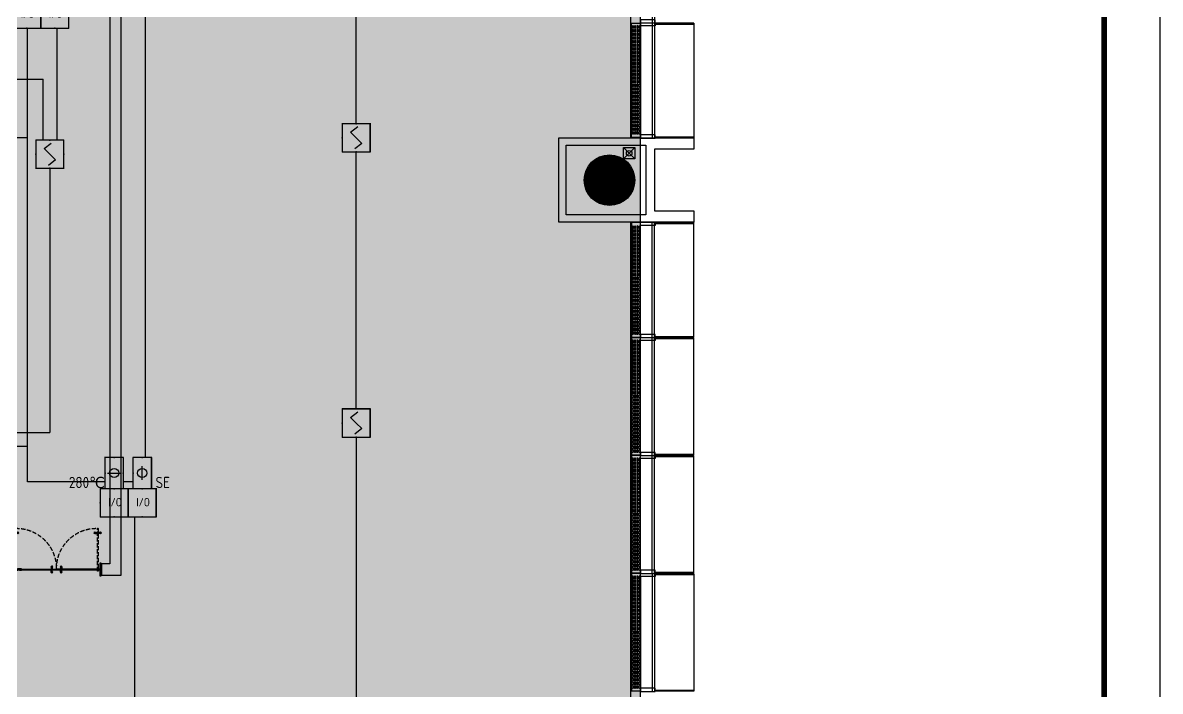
# Model space of a CAD drawing. Extents: x -284868 to 304789, y -137694 to 137894.
# Drawn here: x 217338 to 237597, y -108435 to -96536 of the extents above; entities that cross this region are included whole.
import ezdxf
from ezdxf.enums import TextEntityAlignment as Align

# ---------------------------------------------------------------- set-up
doc = ezdxf.new("R2010")
doc.units = 0
doc.linetypes.add('DASH', pattern=[0.35, 0.25, -0.1])
doc.layers.get('0').update_dxf_attribs({"linetype": 'CONTINUOUS'})
for name, color, linetype in [('0-墙', 4, 'CONTINUOUS'), ('0-建筑外轮廓', 8, 'CONTINUOUS'), ('0-建筑柱体', 251, 'CONTINUOUS'), ('0-消防栓(给排水)', 9, 'CONTINUOUS'), ('0-窗', 11, 'CONTINUOUS'), ('0-非设计区域', 251, 'CONTINUOUS'), ('E-FIRE-CIRC', 120, 'CONTINUOUS'), ('E-FIRE-EQPM', 3, 'CONTINUOUS'), ('F-地漏', 8, 'CONTINUOUS'), ('P-完成面', 42, 'CONTINUOUS'), ('P-门扇', 6, 'CONTINUOUS'), ('TEL_TITLE', 7, 'CONTINUOUS'), ('WIRE-消防电源', 2, 'TG_D'), ('WIRE-照明', 130, 'CONTINUOUS')]:
    doc.layers.add(name, color=color, linetype=linetype)
doc.styles.add('_TEL_ATTDEF', font='GBENOR', dxfattribs={"width": 0.8, "height": 3, "bigfont": 'GBCBIG'})
doc.styles.add('_TEL_DIM', font='SIMPLEX', dxfattribs={"width": 0.8, "height": 3.5, "bigfont": 'HZTXT'})
doc.styles.get("Standard").update_dxf_attribs({"font": 'GBENOR', "bigfont": 'GBCBIG'})
doc.styles.add('TG_LINETYPE', font='SIMPLEX', dxfattribs={"width": 0.8, "height": 3, "bigfont": 'HZTXT'})
doc.linetypes.add('TG_D', pattern='A,2,-0.3,["D",TG_LINETYPE,S=0.1,R=0,X=-0.23,Y=-0.15],0', length=2.3)

# ---------------------------------------------------------------- blocks, each defined once
blk = doc.blocks.new('_YZH')
at = {"const_width": 0.5}
blk.add_lwpolyline([(-0.25, 0, 1), (0.25, 0, 1)], format="xyb", close=True, dxfattribs=at)
at = {"color": 4}
blk.add_circle((0, 0), 0.5, dxfattribs=at)
blk = doc.blocks.new('sgASGHHHH')
at = {"xscale": 900, "yscale": 900, "zscale": 900}
blk.add_blockref('_YZH', (-83446, -917674), dxfattribs=at)
blk = doc.blocks.new('A$C3B8026B3')
for p, q in [((38450, 22945), (38450, 21005)), ((38450, 17455), (38450, 19395)), ((38450, 15355), (38450, 17345)), ((38450, 13255), (38450, 15245)), ((38450, 13145), (38450, 11155))]:
    blk.add_line(p, q)
for points in [[(38662, 25100), (38662, 23000)], [(38700, 25100), (38700, 23000)], [(38662, 23000), (38662, 20950)], [(38700, 23000), (38700, 20950)], [(39400, 22994), (39400, 20956)], [(38662, 17400), (38662, 19450)], [(38700, 17400), (38700, 19450)], [(39400, 17406), (39400, 19444)], [(38662, 15300), (38662, 17400)], [(38700, 15300), (38700, 17400)], [(39400, 15306), (39400, 17394)], [(38662, 13200), (38662, 15300)], [(38700, 13200), (38700, 15300)], [(39400, 13206), (39400, 15294)], [(38662, 13200), (38662, 11100)], [(38700, 13200), (38700, 11100)], [(39400, 13194), (39400, 11106)]]:
    blk.add_lwpolyline(points)
for points in [[(38712, 23000), (38712, 23055), (38450, 23055), (38450, 23000)], [(38712, 23000), (38712, 22945), (38450, 22945), (38450, 23000)], [(38712, 20950), (38712, 21005), (38450, 21005), (38450, 20950)], [(38712, 19450), (38712, 19395), (38450, 19395), (38450, 19450)], [(38712, 17400), (38712, 17455), (38450, 17455), (38450, 17400)], [(38712, 17400), (38712, 17345), (38450, 17345), (38450, 17400)], [(38712, 15300), (38712, 15355), (38450, 15355), (38450, 15300)], [(38712, 15300), (38712, 15245), (38450, 15245), (38450, 15300)], [(38712, 13200), (38712, 13255), (38450, 13255), (38450, 13200)], [(38712, 13200), (38712, 13145), (38450, 13145), (38450, 13200)], [(38712, 11100), (38712, 11155), (38450, 11155), (38450, 11100)]]:
    blk.add_lwpolyline(points, close=True)
at = {"elevation": 0}
for points in [[(39400, 22994), (38712, 22994), (38712, 22979), (39400, 22979)], [(39400, 20956), (38712, 20956), (38712, 20970), (39400, 20970)], [(39400, 19444), (38712, 19444), (38712, 19429), (39400, 19429)], [(39400, 17406), (38712, 17406), (38712, 17420), (39400, 17420)], [(39400, 17394), (38712, 17394), (38712, 17379), (39400, 17379)], [(39400, 15306), (38712, 15306), (38712, 15320), (39400, 15320)], [(39400, 15294), (38712, 15294), (38712, 15279), (39400, 15279)], [(39400, 13206), (38712, 13206), (38712, 13220), (39400, 13220)], [(39400, 13194), (38712, 13194), (38712, 13179), (39400, 13179)], [(39400, 11106), (38712, 11106), (38712, 11120), (39400, 11120)]]:
    blk.add_lwpolyline(points, dxfattribs=at)
blk = doc.blocks.new('LT-BLK-20221201170113', base_point=(81437, -6379))
for p, q in [((79349, -6219, 0), (81437, -6219)), ((79349, -6221, 0), (81437, -6221))]:
    blk.add_line(p, q)
blk.add_lwpolyline([(79349, -6208), (81437, -6208), (81437, -6379), (79349, -6379)], close=True)
for points in [[(79403, -6235), (79433, -6235, -1), (79433, -6255), (79403, -6255, -0.999999)], [(79403, -6274), (79433, -6274, -1), (79433, -6294), (79403, -6294, -0.999999)], [(79468, -6235), (79498, -6235, -1), (79498, -6255), (79468, -6255, -0.999999)], [(79468, -6274), (79498, -6274, -1), (79498, -6294), (79468, -6294, -0.999999)], [(79533, -6235), (79563, -6235, -1), (79563, -6255), (79533, -6255, -0.999999)], [(79533, -6274), (79563, -6274, -1), (79563, -6294), (79533, -6294, -0.999999)], [(79598, -6235), (79628, -6235, -1), (79628, -6255), (79598, -6255, -0.999999)], [(79598, -6274), (79628, -6274, -1), (79628, -6294), (79598, -6294, -0.999999)], [(79663, -6235), (79693, -6235, -1), (79693, -6255), (79663, -6255, -0.999999)], [(79663, -6274), (79693, -6274, -1), (79693, -6294), (79663, -6294, -0.999999)], [(79728, -6235), (79758, -6235, -1), (79758, -6255), (79728, -6255, -0.999999)], [(79728, -6274), (79758, -6274, -1), (79758, -6294), (79728, -6294, -0.999999)], [(79793, -6235), (79823, -6235, -1), (79823, -6255), (79793, -6255, -0.999999)], [(79793, -6274), (79823, -6274, -1), (79823, -6294), (79793, -6294, -0.999999)], [(79858, -6235), (79888, -6235, -1), (79888, -6255), (79858, -6255, -0.999999)], [(79858, -6274), (79888, -6274, -1), (79888, -6294), (79858, -6294, -0.999999)], [(79923, -6235), (79953, -6235, -1), (79953, -6255), (79923, -6255, -0.999999)], [(79923, -6274), (79953, -6274, -1), (79953, -6294), (79923, -6294, -0.999999)], [(79988, -6235), (80018, -6235, -1), (80018, -6255), (79988, -6255, -0.999999)], [(79988, -6274), (80018, -6274, -1), (80018, -6294), (79988, -6294, -0.999999)], [(80053, -6235), (80083, -6235, -1), (80083, -6255), (80053, -6255, -0.999999)], [(80053, -6274), (80083, -6274, -1), (80083, -6294), (80053, -6294, -0.999999)], [(80118, -6235), (80148, -6235, -1), (80148, -6255), (80118, -6255, -0.999999)], [(80118, -6274), (80148, -6274, -1), (80148, -6294), (80118, -6294, -0.999999)], [(80183, -6235), (80213, -6235, -1), (80213, -6255), (80183, -6255, -0.999999)], [(80183, -6274), (80213, -6274, -1), (80213, -6294), (80183, -6294, -0.999999)], [(80248, -6235), (80278, -6235, -1), (80278, -6255), (80248, -6255, -0.999999)], [(80248, -6274), (80278, -6274, -1), (80278, -6294), (80248, -6294, -0.999999)], [(80313, -6235), (80343, -6235, -1), (80343, -6255), (80313, -6255, -0.999999)], [(80313, -6274), (80343, -6274, -1), (80343, -6294), (80313, -6294, -0.999999)], [(80408, -6235), (80378, -6235, 1), (80378, -6255), (80408, -6255, 0.999999)], [(80408, -6274), (80378, -6274, 1), (80378, -6294), (80408, -6294, 0.999999)], [(80473, -6235), (80443, -6235, 1), (80443, -6255), (80473, -6255, 0.999999)], [(80473, -6274), (80443, -6274, 1), (80443, -6294), (80473, -6294, 0.999999)], [(80538, -6235), (80508, -6235, 1), (80508, -6255), (80538, -6255, 0.999999)], [(80538, -6274), (80508, -6274, 1), (80508, -6294), (80538, -6294, 0.999999)], [(80603, -6235), (80573, -6235, 1), (80573, -6255), (80603, -6255, 0.999999)], [(80603, -6274), (80573, -6274, 1), (80573, -6294), (80603, -6294, 0.999999)], [(80668, -6235), (80638, -6235, 1), (80638, -6255), (80668, -6255, 0.999999)], [(80668, -6274), (80638, -6274, 1), (80638, -6294), (80668, -6294, 0.999999)], [(80733, -6235), (80703, -6235, 1), (80703, -6255), (80733, -6255, 0.999999)], [(80733, -6274), (80703, -6274, 1), (80703, -6294), (80733, -6294, 0.999999)], [(80798, -6235), (80768, -6235, 1), (80768, -6255), (80798, -6255, 0.999999)], [(80798, -6274), (80768, -6274, 1), (80768, -6294), (80798, -6294, 0.999999)], [(80863, -6235), (80833, -6235, 1), (80833, -6255), (80863, -6255, 0.999999)], [(80863, -6274), (80833, -6274, 1), (80833, -6294), (80863, -6294, 0.999999)], [(80928, -6235), (80898, -6235, 1), (80898, -6255), (80928, -6255, 0.999999)], [(80928, -6274), (80898, -6274, 1), (80898, -6294), (80928, -6294, 0.999999)], [(80993, -6235), (80963, -6235, 1), (80963, -6255), (80993, -6255, 0.999999)], [(80993, -6274), (80963, -6274, 1), (80963, -6294), (80993, -6294, 0.999999)], [(81058, -6235), (81028, -6235, 1), (81028, -6255), (81058, -6255, 0.999999)], [(81058, -6274), (81028, -6274, 1), (81028, -6294), (81058, -6294, 0.999999)], [(81123, -6235), (81093, -6235, 1), (81093, -6255), (81123, -6255, 0.999999)], [(81123, -6274), (81093, -6274, 1), (81093, -6294), (81123, -6294, 0.999999)], [(81188, -6235), (81158, -6235, 1), (81158, -6255), (81188, -6255, 0.999999)], [(81188, -6274), (81158, -6274, 1), (81158, -6294), (81188, -6294, 0.999999)], [(81253, -6235), (81223, -6235, 1), (81223, -6255), (81253, -6255, 0.999999)], [(81253, -6274), (81223, -6274, 1), (81223, -6294), (81253, -6294, 0.999999)], [(81318, -6235), (81288, -6235, 1), (81288, -6255), (81318, -6255, 0.999999)], [(81318, -6274), (81288, -6274, 1), (81288, -6294), (81318, -6294, 0.999999)], [(81383, -6235), (81353, -6235, 1), (81353, -6255), (81383, -6255, 0.999999)], [(81383, -6274), (81353, -6274, 1), (81353, -6294), (81383, -6294, 0.999999)], [(79403, -6314), (79433, -6314, -1), (79433, -6334), (79403, -6334, -0.999999)], [(79403, -6353), (79433, -6353, -1), (79433, -6373), (79403, -6373, -0.999999)], [(79468, -6314), (79498, -6314, -1), (79498, -6334), (79468, -6334, -0.999999)], [(79468, -6353), (79498, -6353, -1), (79498, -6373), (79468, -6373, -0.999999)], [(79533, -6314), (79563, -6314, -1), (79563, -6334), (79533, -6334, -0.999999)], [(79533, -6353), (79563, -6353, -1), (79563, -6373), (79533, -6373, -0.999999)], [(79598, -6314), (79628, -6314, -1), (79628, -6334), (79598, -6334, -0.999999)], [(79598, -6353), (79628, -6353, -1), (79628, -6373), (79598, -6373, -0.999999)], [(79663, -6314), (79693, -6314, -1), (79693, -6334), (79663, -6334, -0.999999)], [(79663, -6353), (79693, -6353, -1), (79693, -6373), (79663, -6373, -0.999999)], [(79728, -6314), (79758, -6314, -1), (79758, -6334), (79728, -6334, -0.999999)], [(79728, -6353), (79758, -6353, -1), (79758, -6373), (79728, -6373, -0.999999)], [(79793, -6314), (79823, -6314, -1), (79823, -6334), (79793, -6334, -0.999999)], [(79793, -6353), (79823, -6353, -1), (79823, -6373), (79793, -6373, -0.999999)], [(79858, -6314), (79888, -6314, -1), (79888, -6334), (79858, -6334, -0.999999)], [(79858, -6353), (79888, -6353, -1), (79888, -6373), (79858, -6373, -0.999999)], [(79923, -6314), (79953, -6314, -1), (79953, -6334), (79923, -6334, -0.999999)], [(79923, -6353), (79953, -6353, -1), (79953, -6373), (79923, -6373, -0.999999)], [(79988, -6314), (80018, -6314, -1), (80018, -6334), (79988, -6334, -0.999999)], [(79988, -6353), (80018, -6353, -1), (80018, -6373), (79988, -6373, -0.999999)], [(80053, -6314), (80083, -6314, -1), (80083, -6334), (80053, -6334, -0.999999)], [(80053, -6353), (80083, -6353, -1), (80083, -6373), (80053, -6373, -0.999999)], [(80118, -6314), (80148, -6314, -1), (80148, -6334), (80118, -6334, -0.999999)], [(80118, -6353), (80148, -6353, -1), (80148, -6373), (80118, -6373, -0.999999)], [(80183, -6314), (80213, -6314, -1), (80213, -6334), (80183, -6334, -0.999999)], [(80183, -6353), (80213, -6353, -1), (80213, -6373), (80183, -6373, -0.999999)], [(80248, -6314), (80278, -6314, -1), (80278, -6334), (80248, -6334, -0.999999)], [(80248, -6353), (80278, -6353, -1), (80278, -6373), (80248, -6373, -0.999999)], [(80313, -6314), (80343, -6314, -1), (80343, -6334), (80313, -6334, -0.999999)], [(80313, -6353), (80343, -6353, -1), (80343, -6373), (80313, -6373, -0.999999)], [(80408, -6314), (80378, -6314, 1), (80378, -6334), (80408, -6334, 0.999999)], [(80408, -6353), (80378, -6353, 1), (80378, -6373), (80408, -6373, 0.999999)], [(80473, -6314), (80443, -6314, 1), (80443, -6334), (80473, -6334, 0.999999)], [(80473, -6353), (80443, -6353, 1), (80443, -6373), (80473, -6373, 0.999999)], [(80538, -6314), (80508, -6314, 1), (80508, -6334), (80538, -6334, 0.999999)], [(80538, -6353), (80508, -6353, 1), (80508, -6373), (80538, -6373, 0.999999)], [(80603, -6314), (80573, -6314, 1), (80573, -6334), (80603, -6334, 0.999999)], [(80603, -6353), (80573, -6353, 1), (80573, -6373), (80603, -6373, 0.999999)], [(80668, -6314), (80638, -6314, 1), (80638, -6334), (80668, -6334, 0.999999)], [(80668, -6353), (80638, -6353, 1), (80638, -6373), (80668, -6373, 0.999999)], [(80733, -6314), (80703, -6314, 1), (80703, -6334), (80733, -6334, 0.999999)], [(80733, -6353), (80703, -6353, 1), (80703, -6373), (80733, -6373, 0.999999)], [(80798, -6314), (80768, -6314, 1), (80768, -6334), (80798, -6334, 0.999999)], [(80798, -6353), (80768, -6353, 1), (80768, -6373), (80798, -6373, 0.999999)], [(80863, -6314), (80833, -6314, 1), (80833, -6334), (80863, -6334, 0.999999)], [(80863, -6353), (80833, -6353, 1), (80833, -6373), (80863, -6373, 0.999999)], [(80928, -6314), (80898, -6314, 1), (80898, -6334), (80928, -6334, 0.999999)], [(80928, -6353), (80898, -6353, 1), (80898, -6373), (80928, -6373, 0.999999)], [(80993, -6314), (80963, -6314, 1), (80963, -6334), (80993, -6334, 0.999999)], [(80993, -6353), (80963, -6353, 1), (80963, -6373), (80993, -6373, 0.999999)], [(81058, -6314), (81028, -6314, 1), (81028, -6334), (81058, -6334, 0.999999)], [(81058, -6353), (81028, -6353, 1), (81028, -6373), (81058, -6373, 0.999999)], [(81123, -6314), (81093, -6314, 1), (81093, -6334), (81123, -6334, 0.999999)], [(81123, -6353), (81093, -6353, 1), (81093, -6373), (81123, -6373, 0.999999)], [(81188, -6314), (81158, -6314, 1), (81158, -6334), (81188, -6334, 0.999999)], [(81188, -6353), (81158, -6353, 1), (81158, -6373), (81188, -6373, 0.999999)], [(81253, -6314), (81223, -6314, 1), (81223, -6334), (81253, -6334, 0.999999)], [(81253, -6353), (81223, -6353, 1), (81223, -6373), (81253, -6373, 0.999999)], [(81318, -6314), (81288, -6314, 1), (81288, -6334), (81318, -6334, 0.999999)], [(81318, -6353), (81288, -6353, 1), (81288, -6373), (81318, -6373, 0.999999)], [(81383, -6314), (81353, -6314, 1), (81353, -6334), (81383, -6334, 0.999999)], [(81383, -6353), (81353, -6353, 1), (81353, -6373), (81383, -6373, 0.999999)]]:
    blk.add_lwpolyline(points, format="xyb", close=True)
blk = doc.blocks.new('A$C678165FB')
for p, q in [((540, 19306, 0), (540, 21344)), ((543, 19306, 0), (543, 21344)), ((540, 17794, 0), (540, 15756)), ((543, 17794, 0), (543, 15756))]:
    blk.add_line(p, q)
for points in [[(530, 19300), (530, 31800)], [(530, 5300), (530, 17800)]]:
    blk.add_lwpolyline(points)
for points in [[(530, 19306), (530, 21344), (700, 21344), (700, 19306)], [(530, 17794), (530, 15756), (700, 15756), (700, 17794)]]:
    blk.add_lwpolyline(points, close=True)
for points in [[(557, 21290), (557, 21260, 1), (577, 21260), (577, 21290, 0.999999)], [(596, 21290), (596, 21260, 1), (616, 21260), (616, 21290, 0.999999)], [(636, 21290), (636, 21260, 1), (656, 21260), (656, 21290, 0.999999)], [(675, 21290), (675, 21260, 1), (695, 21260), (695, 21290, 0.999999)], [(557, 21225), (557, 21195, 1), (577, 21195), (577, 21225, 0.999999)], [(557, 21160), (557, 21130, 1), (577, 21130), (577, 21160, 0.999999)], [(557, 21095), (557, 21065, 1), (577, 21065), (577, 21095, 0.999999)], [(596, 21225), (596, 21195, 1), (616, 21195), (616, 21225, 0.999999)], [(596, 21160), (596, 21130, 1), (616, 21130), (616, 21160, 0.999999)], [(596, 21095), (596, 21065, 1), (616, 21065), (616, 21095, 0.999999)], [(636, 21225), (636, 21195, 1), (656, 21195), (656, 21225, 0.999999)], [(636, 21160), (636, 21130, 1), (656, 21130), (656, 21160, 0.999999)], [(636, 21095), (636, 21065, 1), (656, 21065), (656, 21095, 0.999999)], [(675, 21225), (675, 21195, 1), (695, 21195), (695, 21225, 0.999999)], [(675, 21160), (675, 21130, 1), (695, 21130), (695, 21160, 0.999999)], [(675, 21095), (675, 21065, 1), (695, 21065), (695, 21095, 0.999999)], [(557, 21030), (557, 21000, 1), (577, 21000), (577, 21030, 0.999999)], [(557, 20965), (557, 20935, 1), (577, 20935), (577, 20965, 0.999999)], [(557, 20900), (557, 20870, 1), (577, 20870), (577, 20900, 0.999999)], [(596, 21030), (596, 21000, 1), (616, 21000), (616, 21030, 0.999999)], [(596, 20965), (596, 20935, 1), (616, 20935), (616, 20965, 0.999999)], [(596, 20900), (596, 20870, 1), (616, 20870), (616, 20900, 0.999999)], [(636, 21030), (636, 21000, 1), (656, 21000), (656, 21030, 0.999999)], [(636, 20965), (636, 20935, 1), (656, 20935), (656, 20965, 0.999999)], [(636, 20900), (636, 20870, 1), (656, 20870), (656, 20900, 0.999999)], [(675, 21030), (675, 21000, 1), (695, 21000), (695, 21030, 0.999999)], [(675, 20965), (675, 20935, 1), (695, 20935), (695, 20965, 0.999999)], [(675, 20900), (675, 20870, 1), (695, 20870), (695, 20900, 0.999999)], [(557, 20835), (557, 20805, 1), (577, 20805), (577, 20835, 0.999999)], [(557, 20770), (557, 20740, 1), (577, 20740), (577, 20770, 0.999999)], [(557, 20705), (557, 20675, 1), (577, 20675), (577, 20705, 0.999999)], [(596, 20835), (596, 20805, 1), (616, 20805), (616, 20835, 0.999999)], [(596, 20770), (596, 20740, 1), (616, 20740), (616, 20770, 0.999999)], [(596, 20705), (596, 20675, 1), (616, 20675), (616, 20705, 0.999999)], [(636, 20835), (636, 20805, 1), (656, 20805), (656, 20835, 0.999999)], [(636, 20770), (636, 20740, 1), (656, 20740), (656, 20770, 0.999999)], [(636, 20705), (636, 20675, 1), (656, 20675), (656, 20705, 0.999999)], [(675, 20835), (675, 20805, 1), (695, 20805), (695, 20835, 0.999999)], [(675, 20770), (675, 20740, 1), (695, 20740), (695, 20770, 0.999999)], [(675, 20705), (675, 20675, 1), (695, 20675), (695, 20705, 0.999999)], [(557, 20640), (557, 20610, 1), (577, 20610), (577, 20640, 0.999999)], [(557, 20575), (557, 20545, 1), (577, 20545), (577, 20575, 0.999999)], [(557, 20510), (557, 20480, 1), (577, 20480), (577, 20510, 0.999999)], [(596, 20640), (596, 20610, 1), (616, 20610), (616, 20640, 0.999999)], [(596, 20575), (596, 20545, 1), (616, 20545), (616, 20575, 0.999999)], [(596, 20510), (596, 20480, 1), (616, 20480), (616, 20510, 0.999999)], [(636, 20640), (636, 20610, 1), (656, 20610), (656, 20640, 0.999999)], [(636, 20575), (636, 20545, 1), (656, 20545), (656, 20575, 0.999999)], [(636, 20510), (636, 20480, 1), (656, 20480), (656, 20510, 0.999999)], [(675, 20640), (675, 20610, 1), (695, 20610), (695, 20640, 0.999999)], [(675, 20575), (675, 20545, 1), (695, 20545), (695, 20575, 0.999999)], [(675, 20510), (675, 20480, 1), (695, 20480), (695, 20510, 0.999999)], [(557, 20445), (557, 20415, 1), (577, 20415), (577, 20445, 0.999999)], [(557, 20380), (557, 20350, 1), (577, 20350), (577, 20380, 0.999999)], [(557, 20315), (557, 20285, 1), (577, 20285), (577, 20315, 0.999999)], [(557, 20220), (557, 20250, -1), (577, 20250), (577, 20220, -0.999999)], [(596, 20445), (596, 20415, 1), (616, 20415), (616, 20445, 0.999999)], [(596, 20380), (596, 20350, 1), (616, 20350), (616, 20380, 0.999999)], [(596, 20315), (596, 20285, 1), (616, 20285), (616, 20315, 0.999999)], [(596, 20220), (596, 20250, -1), (616, 20250), (616, 20220, -0.999999)], [(636, 20445), (636, 20415, 1), (656, 20415), (656, 20445, 0.999999)], [(636, 20380), (636, 20350, 1), (656, 20350), (656, 20380, 0.999999)], [(636, 20315), (636, 20285, 1), (656, 20285), (656, 20315, 0.999999)], [(636, 20220), (636, 20250, -1), (656, 20250), (656, 20220, -0.999999)], [(675, 20445), (675, 20415, 1), (695, 20415), (695, 20445, 0.999999)], [(675, 20380), (675, 20350, 1), (695, 20350), (695, 20380, 0.999999)], [(675, 20315), (675, 20285, 1), (695, 20285), (695, 20315, 0.999999)], [(675, 20220), (675, 20250, -1), (695, 20250), (695, 20220, -0.999999)], [(557, 20155), (557, 20185, -1), (577, 20185), (577, 20155, -0.999999)], [(557, 20090), (557, 20120, -1), (577, 20120), (577, 20090, -0.999999)], [(557, 20025), (557, 20055, -1), (577, 20055), (577, 20025, -0.999999)], [(596, 20155), (596, 20185, -1), (616, 20185), (616, 20155, -0.999999)], [(596, 20090), (596, 20120, -1), (616, 20120), (616, 20090, -0.999999)], [(596, 20025), (596, 20055, -1), (616, 20055), (616, 20025, -0.999999)], [(636, 20155), (636, 20185, -1), (656, 20185), (656, 20155, -0.999999)], [(636, 20090), (636, 20120, -1), (656, 20120), (656, 20090, -0.999999)], [(636, 20025), (636, 20055, -1), (656, 20055), (656, 20025, -0.999999)], [(675, 20155), (675, 20185, -1), (695, 20185), (695, 20155, -0.999999)], [(675, 20090), (675, 20120, -1), (695, 20120), (695, 20090, -0.999999)], [(675, 20025), (675, 20055, -1), (695, 20055), (695, 20025, -0.999999)], [(557, 19960), (557, 19990, -1), (577, 19990), (577, 19960, -0.999999)], [(557, 19895), (557, 19925, -1), (577, 19925), (577, 19895, -0.999999)], [(557, 19830), (557, 19860, -1), (577, 19860), (577, 19830, -0.999999)], [(596, 19960), (596, 19990, -1), (616, 19990), (616, 19960, -0.999999)], [(596, 19895), (596, 19925, -1), (616, 19925), (616, 19895, -0.999999)], [(596, 19830), (596, 19860, -1), (616, 19860), (616, 19830, -0.999999)], [(636, 19960), (636, 19990, -1), (656, 19990), (656, 19960, -0.999999)], [(636, 19895), (636, 19925, -1), (656, 19925), (656, 19895, -0.999999)], [(636, 19830), (636, 19860, -1), (656, 19860), (656, 19830, -0.999999)], [(675, 19960), (675, 19990, -1), (695, 19990), (695, 19960, -0.999999)], [(675, 19895), (675, 19925, -1), (695, 19925), (695, 19895, -0.999999)], [(675, 19830), (675, 19860, -1), (695, 19860), (695, 19830, -0.999999)], [(557, 19765), (557, 19795, -1), (577, 19795), (577, 19765, -0.999999)], [(557, 19700), (557, 19730, -1), (577, 19730), (577, 19700, -0.999999)], [(557, 19635), (557, 19665, -1), (577, 19665), (577, 19635, -0.999999)], [(596, 19765), (596, 19795, -1), (616, 19795), (616, 19765, -0.999999)], [(596, 19700), (596, 19730, -1), (616, 19730), (616, 19700, -0.999999)], [(596, 19635), (596, 19665, -1), (616, 19665), (616, 19635, -0.999999)], [(636, 19765), (636, 19795, -1), (656, 19795), (656, 19765, -0.999999)], [(636, 19700), (636, 19730, -1), (656, 19730), (656, 19700, -0.999999)], [(636, 19635), (636, 19665, -1), (656, 19665), (656, 19635, -0.999999)], [(675, 19765), (675, 19795, -1), (695, 19795), (695, 19765, -0.999999)], [(675, 19700), (675, 19730, -1), (695, 19730), (695, 19700, -0.999999)], [(675, 19635), (675, 19665, -1), (695, 19665), (695, 19635, -0.999999)], [(557, 19570), (557, 19600, -1), (577, 19600), (577, 19570, -0.999999)], [(557, 19505), (557, 19535, -1), (577, 19535), (577, 19505, -0.999999)], [(557, 19440), (557, 19470, -1), (577, 19470), (577, 19440, -0.999999)], [(596, 19570), (596, 19600, -1), (616, 19600), (616, 19570, -0.999999)], [(596, 19505), (596, 19535, -1), (616, 19535), (616, 19505, -0.999999)], [(596, 19440), (596, 19470, -1), (616, 19470), (616, 19440, -0.999999)], [(636, 19570), (636, 19600, -1), (656, 19600), (656, 19570, -0.999999)], [(636, 19505), (636, 19535, -1), (656, 19535), (656, 19505, -0.999999)], [(636, 19440), (636, 19470, -1), (656, 19470), (656, 19440, -0.999999)], [(675, 19570), (675, 19600, -1), (695, 19600), (695, 19570, -0.999999)], [(675, 19505), (675, 19535, -1), (695, 19535), (695, 19505, -0.999999)], [(675, 19440), (675, 19470, -1), (695, 19470), (695, 19440, -0.999999)], [(557, 19375), (557, 19405, -1), (577, 19405), (577, 19375, -0.999999)], [(596, 19375), (596, 19405, -1), (616, 19405), (616, 19375, -0.999999)], [(636, 19375), (636, 19405, -1), (656, 19405), (656, 19375, -0.999999)], [(675, 19375), (675, 19405, -1), (695, 19405), (695, 19375, -0.999999)], [(557, 17725), (557, 17695, 1), (577, 17695), (577, 17725, 0.999999)], [(557, 17660), (557, 17630, 1), (577, 17630), (577, 17660, 0.999999)], [(596, 17725), (596, 17695, 1), (616, 17695), (616, 17725, 0.999999)], [(596, 17660), (596, 17630, 1), (616, 17630), (616, 17660, 0.999999)], [(636, 17725), (636, 17695, 1), (656, 17695), (656, 17725, 0.999999)], [(636, 17660), (636, 17630, 1), (656, 17630), (656, 17660, 0.999999)], [(675, 17725), (675, 17695, 1), (695, 17695), (695, 17725, 0.999999)], [(675, 17660), (675, 17630, 1), (695, 17630), (695, 17660, 0.999999)], [(557, 17595), (557, 17565, 1), (577, 17565), (577, 17595, 0.999999)], [(557, 17530), (557, 17500, 1), (577, 17500), (577, 17530, 0.999999)], [(557, 17465), (557, 17435, 1), (577, 17435), (577, 17465, 0.999999)], [(596, 17595), (596, 17565, 1), (616, 17565), (616, 17595, 0.999999)], [(596, 17530), (596, 17500, 1), (616, 17500), (616, 17530, 0.999999)], [(596, 17465), (596, 17435, 1), (616, 17435), (616, 17465, 0.999999)], [(636, 17595), (636, 17565, 1), (656, 17565), (656, 17595, 0.999999)], [(636, 17530), (636, 17500, 1), (656, 17500), (656, 17530, 0.999999)], [(636, 17465), (636, 17435, 1), (656, 17435), (656, 17465, 0.999999)], [(675, 17595), (675, 17565, 1), (695, 17565), (695, 17595, 0.999999)], [(675, 17530), (675, 17500, 1), (695, 17500), (695, 17530, 0.999999)], [(675, 17465), (675, 17435, 1), (695, 17435), (695, 17465, 0.999999)], [(557, 17400), (557, 17370, 1), (577, 17370), (577, 17400, 0.999999)], [(557, 17335), (557, 17305, 1), (577, 17305), (577, 17335, 0.999999)], [(557, 17270), (557, 17240, 1), (577, 17240), (577, 17270, 0.999999)], [(596, 17400), (596, 17370, 1), (616, 17370), (616, 17400, 0.999999)], [(596, 17335), (596, 17305, 1), (616, 17305), (616, 17335, 0.999999)], [(596, 17270), (596, 17240, 1), (616, 17240), (616, 17270, 0.999999)], [(636, 17400), (636, 17370, 1), (656, 17370), (656, 17400, 0.999999)], [(636, 17335), (636, 17305, 1), (656, 17305), (656, 17335, 0.999999)], [(636, 17270), (636, 17240, 1), (656, 17240), (656, 17270, 0.999999)], [(675, 17400), (675, 17370, 1), (695, 17370), (695, 17400, 0.999999)], [(675, 17335), (675, 17305, 1), (695, 17305), (695, 17335, 0.999999)], [(675, 17270), (675, 17240, 1), (695, 17240), (695, 17270, 0.999999)], [(557, 17205), (557, 17175, 1), (577, 17175), (577, 17205, 0.999999)], [(557, 17140), (557, 17110, 1), (577, 17110), (577, 17140, 0.999999)], [(557, 17075), (557, 17045, 1), (577, 17045), (577, 17075, 0.999999)], [(557, 17010), (557, 16980, 1), (577, 16980), (577, 17010, 0.999999)], [(596, 17205), (596, 17175, 1), (616, 17175), (616, 17205, 0.999999)], [(596, 17140), (596, 17110, 1), (616, 17110), (616, 17140, 0.999999)], [(596, 17075), (596, 17045, 1), (616, 17045), (616, 17075, 0.999999)], [(596, 17010), (596, 16980, 1), (616, 16980), (616, 17010, 0.999999)], [(636, 17205), (636, 17175, 1), (656, 17175), (656, 17205, 0.999999)], [(636, 17140), (636, 17110, 1), (656, 17110), (656, 17140, 0.999999)], [(636, 17075), (636, 17045, 1), (656, 17045), (656, 17075, 0.999999)], [(636, 17010), (636, 16980, 1), (656, 16980), (656, 17010, 0.999999)], [(675, 17205), (675, 17175, 1), (695, 17175), (695, 17205, 0.999999)], [(675, 17140), (675, 17110, 1), (695, 17110), (695, 17140, 0.999999)], [(675, 17075), (675, 17045, 1), (695, 17045), (695, 17075, 0.999999)], [(675, 17010), (675, 16980, 1), (695, 16980), (695, 17010, 0.999999)], [(557, 16945), (557, 16915, 1), (577, 16915), (577, 16945, 0.999999)], [(557, 16880), (557, 16850, 1), (577, 16850), (577, 16880, 0.999999)], [(557, 16785), (557, 16815, -1), (577, 16815), (577, 16785, -0.999999)], [(596, 16945), (596, 16915, 1), (616, 16915), (616, 16945, 0.999999)], [(596, 16880), (596, 16850, 1), (616, 16850), (616, 16880, 0.999999)], [(596, 16785), (596, 16815, -1), (616, 16815), (616, 16785, -0.999999)], [(636, 16945), (636, 16915, 1), (656, 16915), (656, 16945, 0.999999)], [(636, 16880), (636, 16850, 1), (656, 16850), (656, 16880, 0.999999)], [(636, 16785), (636, 16815, -1), (656, 16815), (656, 16785, -0.999999)], [(675, 16945), (675, 16915, 1), (695, 16915), (695, 16945, 0.999999)], [(675, 16880), (675, 16850, 1), (695, 16850), (695, 16880, 0.999999)], [(675, 16785), (675, 16815, -1), (695, 16815), (695, 16785, -0.999999)], [(557, 16720), (557, 16750, -1), (577, 16750), (577, 16720, -0.999999)], [(557, 16655), (557, 16685, -1), (577, 16685), (577, 16655, -0.999999)], [(557, 16590), (557, 16620, -1), (577, 16620), (577, 16590, -0.999999)], [(596, 16720), (596, 16750, -1), (616, 16750), (616, 16720, -0.999999)], [(596, 16655), (596, 16685, -1), (616, 16685), (616, 16655, -0.999999)], [(596, 16590), (596, 16620, -1), (616, 16620), (616, 16590, -0.999999)], [(636, 16720), (636, 16750, -1), (656, 16750), (656, 16720, -0.999999)], [(636, 16655), (636, 16685, -1), (656, 16685), (656, 16655, -0.999999)], [(636, 16590), (636, 16620, -1), (656, 16620), (656, 16590, -0.999999)], [(675, 16720), (675, 16750, -1), (695, 16750), (695, 16720, -0.999999)], [(675, 16655), (675, 16685, -1), (695, 16685), (695, 16655, -0.999999)], [(675, 16590), (675, 16620, -1), (695, 16620), (695, 16590, -0.999999)], [(557, 16525), (557, 16555, -1), (577, 16555), (577, 16525, -0.999999)], [(557, 16460), (557, 16490, -1), (577, 16490), (577, 16460, -0.999999)], [(557, 16395), (557, 16425, -1), (577, 16425), (577, 16395, -0.999999)], [(596, 16525), (596, 16555, -1), (616, 16555), (616, 16525, -0.999999)], [(596, 16460), (596, 16490, -1), (616, 16490), (616, 16460, -0.999999)], [(596, 16395), (596, 16425, -1), (616, 16425), (616, 16395, -0.999999)], [(636, 16525), (636, 16555, -1), (656, 16555), (656, 16525, -0.999999)], [(636, 16460), (636, 16490, -1), (656, 16490), (656, 16460, -0.999999)], [(636, 16395), (636, 16425, -1), (656, 16425), (656, 16395, -0.999999)], [(675, 16525), (675, 16555, -1), (695, 16555), (695, 16525, -0.999999)], [(675, 16460), (675, 16490, -1), (695, 16490), (695, 16460, -0.999999)], [(675, 16395), (675, 16425, -1), (695, 16425), (695, 16395, -0.999999)], [(557, 16330), (557, 16360, -1), (577, 16360), (577, 16330, -0.999999)], [(557, 16265), (557, 16295, -1), (577, 16295), (577, 16265, -0.999999)], [(557, 16200), (557, 16230, -1), (577, 16230), (577, 16200, -0.999999)], [(596, 16330), (596, 16360, -1), (616, 16360), (616, 16330, -0.999999)], [(596, 16265), (596, 16295, -1), (616, 16295), (616, 16265, -0.999999)], [(596, 16200), (596, 16230, -1), (616, 16230), (616, 16200, -0.999999)], [(636, 16330), (636, 16360, -1), (656, 16360), (656, 16330, -0.999999)], [(636, 16265), (636, 16295, -1), (656, 16295), (656, 16265, -0.999999)], [(636, 16200), (636, 16230, -1), (656, 16230), (656, 16200, -0.999999)], [(675, 16330), (675, 16360, -1), (695, 16360), (695, 16330, -0.999999)], [(675, 16265), (675, 16295, -1), (695, 16295), (695, 16265, -0.999999)], [(675, 16200), (675, 16230, -1), (695, 16230), (695, 16200, -0.999999)], [(557, 16135), (557, 16165, -1), (577, 16165), (577, 16135, -0.999999)], [(557, 16070), (557, 16100, -1), (577, 16100), (577, 16070, -0.999999)], [(557, 16005), (557, 16035, -1), (577, 16035), (577, 16005, -0.999999)], [(596, 16135), (596, 16165, -1), (616, 16165), (616, 16135, -0.999999)], [(596, 16070), (596, 16100, -1), (616, 16100), (616, 16070, -0.999999)], [(596, 16005), (596, 16035, -1), (616, 16035), (616, 16005, -0.999999)], [(636, 16135), (636, 16165, -1), (656, 16165), (656, 16135, -0.999999)], [(636, 16070), (636, 16100, -1), (656, 16100), (656, 16070, -0.999999)], [(636, 16005), (636, 16035, -1), (656, 16035), (656, 16005, -0.999999)], [(675, 16135), (675, 16165, -1), (695, 16165), (695, 16135, -0.999999)], [(675, 16070), (675, 16100, -1), (695, 16100), (695, 16070, -0.999999)], [(675, 16005), (675, 16035, -1), (695, 16035), (695, 16005, -0.999999)], [(557, 15940), (557, 15970, -1), (577, 15970), (577, 15940, -0.999999)], [(557, 15875), (557, 15905, -1), (577, 15905), (577, 15875, -0.999999)], [(557, 15810), (557, 15840, -1), (577, 15840), (577, 15810, -0.999999)], [(596, 15940), (596, 15970, -1), (616, 15970), (616, 15940, -0.999999)], [(596, 15875), (596, 15905, -1), (616, 15905), (616, 15875, -0.999999)], [(596, 15810), (596, 15840, -1), (616, 15840), (616, 15810, -0.999999)], [(636, 15940), (636, 15970, -1), (656, 15970), (656, 15940, -0.999999)], [(636, 15875), (636, 15905, -1), (656, 15905), (656, 15875, -0.999999)], [(636, 15810), (636, 15840, -1), (656, 15840), (656, 15810, -0.999999)], [(675, 15940), (675, 15970, -1), (695, 15970), (695, 15940, -0.999999)], [(675, 15875), (675, 15905, -1), (695, 15905), (695, 15875, -0.999999)], [(675, 15810), (675, 15840, -1), (695, 15840), (695, 15810, -0.999999)]]:
    blk.add_lwpolyline(points, format="xyb", close=True)
at = {"xscale": -1, "rotation": 90}
for p in [(700, 13656), (700, 11556), (700, 9456)]:
    blk.add_blockref('LT-BLK-20221201170113', p, dxfattribs=at)
blk = doc.blocks.new('A$C10332E08')
for p, q in [((250, 0), (0, 250)), ((250, 250), (0, 0))]:
    blk.add_line(p, q)
blk.add_lwpolyline([(0, 250), (250, 250), (250, 0), (0, 0)], close=True)
blk = doc.blocks.new('A$C2AC726D9')
blk.add_circle((36600, -32223), 50)
at = {"xscale": 0.8000000000000196, "yscale": 0.8000000000000196, "zscale": 0.8000000000000196, "rotation": 90}
blk.add_blockref('A$C10332E08', (36700, -32323), dxfattribs=at)
blk = doc.blocks.new('A$C7B347943')
at = {"layer": 'P-门扇', "color": 251, "linetype": 'DASH', "ltscale": 300}
for p, q in [((-10, 0), (10, 0)), ((0, -10), (0, 10))]:
    blk.add_line(p, q, dxfattribs=at)
blk.add_lwpolyline([(114, -12), (114, 12), (-30, 12), (-30, -12)], close=True, dxfattribs=at)
at = {"layer": 'P-门扇', "color": 6, "linetype": 'DASH', "ltscale": 300}
blk.add_circle((0, 0), 6, dxfattribs=at)
blk = doc.blocks.new('A$C21f4e1ae')
at = {"layer": 'P-门扇', "color": 251, "linetype": 'DASH', "ltscale": 300}
for p, q in [((-775, 1), (-775, -34)), ((-755, 1), (-755, -34)), ((-775, -81), (-775, -46)), ((-755, -81), (-755, -46)), ((-775, -1469), (-775, -1504)), ((-775, -1551), (-775, -1516)), ((-755, -1469), (-755, -1504)), ((-755, -1551), (-755, -1516))]:
    blk.add_line(p, q, dxfattribs=at)
at = {"layer": 'P-门扇', "color": 8}
for p, q in [((-120, -10), (-120, -773)), ((-110, -10), (-110, -773)), ((-120, -1540), (-120, -778)), ((-110, -1540), (-110, -778))]:
    blk.add_line(p, q, dxfattribs=at)
at = {"layer": 'P-门扇', "color": 251}
for p, q in [((-156, -680), (-121, -680)), ((-156, -700), (-121, -700)), ((-74, -680), (-109, -680)), ((-74, -700), (-109, -700)), ((-156, -850), (-121, -850)), ((-156, -870), (-121, -870)), ((-74, -850), (-109, -850)), ((-74, -870), (-109, -870))]:
    blk.add_line(p, q, dxfattribs=at)
at = {"layer": 'P-门扇', "color": 251, "linetype": 'DASH', "ltscale": 300}
for points in [[(-748, 8), (-765, 26), (-783, 8), (-765, -9)], [(-752, 8), (-765, 22), (-779, 8), (-765, -5)], [(-848, -35), (-846, -34), (-86, -34), (-85, -35), (-85, -45), (-86, -46), (-846, -46), (-848, -45)], [(-748, -89), (-765, -106), (-783, -89), (-765, -71)], [(-752, -89), (-765, -102), (-779, -89), (-765, -75)], [(-848, -1515), (-846, -1516), (-86, -1516), (-85, -1515), (-85, -1505), (-86, -1504), (-846, -1504), (-848, -1505)], [(-748, -1461), (-765, -1444), (-783, -1461), (-765, -1479)], [(-748, -1558), (-765, -1576), (-783, -1558), (-765, -1541)], [(-752, -1461), (-765, -1448), (-779, -1461), (-765, -1475)], [(-752, -1558), (-765, -1572), (-779, -1558), (-765, -1545)]]:
    blk.add_lwpolyline(points, close=True, dxfattribs=at)
at = {"layer": 'P-门扇'}
for points in [[(-110, -773), (-109, -772), (-109, -11), (-110, -10), (-120, -10), (-121, -11), (-121, -772), (-120, -773)], [(-110, -778), (-109, -779), (-109, -1539), (-110, -1540), (-120, -1540), (-121, -1539), (-121, -779), (-120, -778)]]:
    blk.add_lwpolyline(points, close=True, dxfattribs=at)
at = {"layer": 'P-门扇', "color": 251}
for points in [[(-164, -673), (-181, -690), (-164, -708), (-146, -690)], [(-164, -677), (-177, -690), (-164, -704), (-150, -690)], [(-66, -673), (-49, -690), (-66, -708), (-84, -690)], [(-66, -677), (-53, -690), (-66, -704), (-80, -690)], [(-164, -877), (-181, -860), (-164, -842), (-146, -860)], [(-164, -873), (-177, -860), (-164, -846), (-150, -860)], [(-66, -877), (-49, -860), (-66, -842), (-84, -860)], [(-66, -873), (-53, -860), (-66, -846), (-80, -860)]]:
    blk.add_lwpolyline(points, close=True, dxfattribs=at)
at = {"layer": 'P-门扇', "color": 251, "linetype": 'DASH', "ltscale": 300}
for centre, start, end in [((-134, -59), 178.681, 271.319), ((-134, -1491), 88.681, 181.319)]:
    blk.add_arc(centre, 714, start, end, dxfattribs=at)
at = {"layer": 'P-门扇', "extrusion": (0, 0, -1), "zscale": -1, "rotation": 270}
blk.add_blockref('A$C7B347943', (115, -40), dxfattribs=at)
at = {"layer": 'P-门扇', "rotation": 90.00000000000001}
blk.add_blockref('A$C7B347943', (-115, -1510), dxfattribs=at)
blk = doc.blocks.new('A$C2652ee14')
at = {"layer": 'P-完成面'}
for p, q in [((-200, 1600), (-200, 1595)), ((0, 1600), (0, 1595)), ((-200, 0), (-200, 5)), ((0, 0), (0, 5))]:
    blk.add_line(p, q, dxfattribs=at)
for points in [[(-215, 1595), (-215, 1575), (15, 1575), (15, 1595)], [(-215, 5), (-215, 25), (15, 25), (15, 5)]]:
    blk.add_lwpolyline(points, close=True, dxfattribs=at)
blk = doc.blocks.new('$equip$00002649')
for p, q in [((-0.5, 0.5), (-0.5, -0.5)), ((0.5, 0.5), (-0.5, 0.5)), ((0.5, -0.5), (0.5, 0.5)), ((-0.2, 0.2), (0.05, 0.4)), ((0, 0), (-0.2, 0.2)), ((0, 0), (0.2, -0.2)), ((0.2, -0.2), (-0.05, -0.4)), ((-0.5, -0.5), (0.5, -0.5))]:
    blk.add_line(p, q)
at = {"const_width": 0.04}
blk.add_lwpolyline([(-0.5, 0.5), (0.5, 0.5), (0.5, -0.5), (-0.5, -0.5), (-0.5, 0.5), (0.5, 0.5)], dxfattribs=at)
for p in [(0, 0.5), (-0.5, 0), (0.5, 0), (0, -0.5)]:
    blk.add_point(p)
at = {"color": 7, "flags": 1}
for tag, height, p in [('A', 0.00002, (0, 0)), ('B', 0.4, (0.762, -0.208))]:
    blk.add_attdef(tag, text='', height=height, dxfattribs=at).set_placement(p, align=Align.MIDDLE_CENTER)
blk = doc.blocks.new('$equip$00002772')
for p, q in [((0.5, 0.5), (-0.5, 0.5)), ((-0.5, 0.5), (-0.5, -0.5)), ((0.5, -0.5), (0.5, 0.5)), ((-0.5, -0.5), (0.5, -0.5))]:
    blk.add_line(p, q)
at = {"const_width": 0.04}
blk.add_lwpolyline([(-0.5, 0.5), (0.5, 0.5), (0.5, -0.5), (-0.5, -0.5), (-0.5, 0.5), (0.5, 0.5)], dxfattribs=at)
for p in [(0, 0.5), (-0.5, 0), (0.5, 0), (0, -0.5)]:
    blk.add_point(p)
at = {"color": 7}
blk.add_attdef('$TEXT$', text='', height=0.3, dxfattribs=at).set_placement((0.033, 0.02), align=Align.MIDDLE_CENTER)
at = {"color": 7, "flags": 1}
for tag, height, p in [('A', 0.00002, (0, 0)), ('B', 0.4, (0.755, -0.254))]:
    blk.add_attdef(tag, text='', height=height, dxfattribs=at).set_placement(p, align=Align.MIDDLE_CENTER)
blk = doc.blocks.new('$equip$00002413')
at = {"lineweight": 20}
for p, q in [((0.322, 0.558), (-0.328, 0.558)), ((-0.328, -0.558), (0.322, -0.558))]:
    blk.add_line(p, q, dxfattribs=at)
for p, q in [((-0.328, -0.558), (-0.328, 0.558)), ((0.322, 0.558), (0.322, -0.558)), ((0, 0), (0, 0.242)), ((0, -0.242), (0, 0))]:
    blk.add_line(p, q)
at = {"const_width": 0.04}
for points in [[(-0.328, -0.558), (-0.328, 0.558)], [(-0.328, 0.558), (0.322, 0.558), (0.322, -0.558), (-0.328, -0.558), (-0.328, 0.558), (0.322, 0.558)]]:
    blk.add_lwpolyline(points, dxfattribs=at)
blk.add_circle((-0.003, 0), 0.164)
for p in [(-0.003, 0.558), (-0.328, 0), (0.322, 0), (-0.003, -0.558)]:
    blk.add_point(p)
at = {"color": 7, "style": '_TEL_DIM', "flags": 1}
blk.add_attdef('A', text='', height=0.00002, dxfattribs=at).set_placement((0, 0), align=Align.MIDDLE_CENTER)
at = {"color": 7, "style": '_TEL_DIM'}
blk.add_attdef('$TEXT$', text='', height=0.4, dxfattribs=at).set_placement((0.727, -0.336), align=Align.MIDDLE_CENTER)
blk = doc.blocks.new('$equip$00002403')
for p, q in [((-0.328, -0.558), (-0.328, 0.558)), ((0.322, 0.558), (0.322, -0.558)), ((-0.242, 0), (0, 0)), ((0, 0), (0.242, 0))]:
    blk.add_line(p, q)
at = {"lineweight": 20}
for p, q in [((0.322, 0.558), (-0.328, 0.558)), ((-0.328, -0.558), (0.322, -0.558))]:
    blk.add_line(p, q, dxfattribs=at)
at = {"const_width": 0.04}
for points in [[(-0.328, 0.558), (0.322, 0.558), (0.322, -0.558), (-0.328, -0.558), (-0.328, 0.558), (0.322, 0.558)], [(-0.328, -0.558), (-0.328, 0.558)]]:
    blk.add_lwpolyline(points, dxfattribs=at)
blk.add_circle((-0.003, 0), 0.164)
for p in [(-0.003, 0.558), (-0.328, 0), (0.322, 0), (-0.003, -0.558)]:
    blk.add_point(p)
at = {"color": 7, "style": '_TEL_DIM', "flags": 1}
blk.add_attdef('A', text='', height=0.00002, dxfattribs=at).set_placement((0, 0), align=Align.MIDDLE_CENTER)
at = {"color": 7}
blk.add_attdef('$TEXT$', text='', height=0.4, dxfattribs=at).set_placement((0.957, -0.336), align=Align.MIDDLE_CENTER)
blk = doc.blocks.new('A$Ca154d7f9')
at = {"layer": 'E-FIRE-CIRC', "linetype": 'Continuous'}
for p, q in [((16936, -11384), (16936, 1170)), ((20690, -5445), (20690, -867)), ((20690, -10523), (20690, -5945)), ((20690, -11023), (20690, -16241)), ((16747, -15991), (16747, -12442))]:
    blk.add_line(p, q, dxfattribs=at)
at = {"layer": 'E-FIRE-CIRC'}
for p, q in [((15363, -5739), (15363, -3745)), ((10738, -4650), (15113, -4650)), ((15113, -5739), (15113, -4650)), ((15231, -6239), (15231, -10943)), ((13100, -10943), (15231, -10943))]:
    blk.add_line(p, q, dxfattribs=at)
at = {"layer": 'WIRE-消防电源', "ltscale": 1000}
for p, q in [((14835, -11821), (14835, -3745)), ((11162, -5690), (14835, -5690)), ((13101, -11185), (14835, -11185)), ((16215, -11821), (14835, -11821)), ((16715, -11821), (16540, -11821))]:
    blk.add_line(p, q, dxfattribs=at)
at = {"layer": 'E-FIRE-EQPM'}
ref = blk.add_blockref('$equip$00002772', (14820, -3495), dxfattribs=dict(at, xscale=500, yscale=500, zscale=500))
ref.add_attrib('$TEXT$', 'I/O', dxfattribs={"layer": '0', "color": 7, "height": 150, "style": '_TEL_ATTDEF'}).set_placement((14836, -3485), align=Align.MIDDLE_CENTER)
ref = blk.add_blockref('$equip$00002772', (15320, -3495), dxfattribs=dict(at, xscale=500, yscale=500, zscale=500))
ref.add_attrib('$TEXT$', 'I/O', dxfattribs={"layer": '0', "color": 7, "height": 150, "style": '_TEL_ATTDEF'}).set_placement((15336, -3485), align=Align.MIDDLE_CENTER)
at = {"layer": 'E-FIRE-EQPM', "xscale": 500, "yscale": 500, "zscale": 500}
for p in [(20690, -5695), (15231, -5989), (20690, -10773)]:
    blk.add_blockref('$equip$00002649', p, dxfattribs=at)
at = {"layer": 'E-FIRE-EQPM'}
ref = blk.add_blockref('$equip$00002403', (16379, -11663), dxfattribs=dict(at, xscale=500, yscale=500, zscale=500))
ref.add_attrib('$TEXT$', '280℃', dxfattribs={"layer": '0', "color": 7, "height": 200, "style": '_TEL_ATTDEF'}).set_placement((15893, -11831), align=Align.MIDDLE_CENTER)
ref = blk.add_blockref('$equip$00002413', (16879, -11663), dxfattribs=dict(at, xscale=500, yscale=500, zscale=500))
ref.add_attrib('$TEXT$', 'SE', dxfattribs={"layer": '0', "color": 7, "height": 200, "style": '_TEL_ATTDEF'}).set_placement((17243, -11831), align=Align.MIDDLE_CENTER)
ref = blk.add_blockref('$equip$00002772', (16378, -12192), dxfattribs=dict(at, xscale=500, yscale=500, zscale=500))
ref.add_attrib('$TEXT$', 'I/O', dxfattribs={"layer": '0', "color": 7, "height": 150, "style": '_TEL_ATTDEF'}).set_placement((16394, -12182), align=Align.MIDDLE_CENTER)
ref = blk.add_blockref('$equip$00002772', (16878, -12192), dxfattribs=dict(at, xscale=500, yscale=500, zscale=500))
ref.add_attrib('$TEXT$', 'I/O', dxfattribs={"layer": '0', "color": 7, "height": 150, "style": '_TEL_ATTDEF'}).set_placement((16894, -12182), align=Align.MIDDLE_CENTER)

msp = doc.modelspace()

# ---------------------------------------------------------------- hatches: boundary and pattern name
at = {"layer": '0-非设计区域', "ltscale": 3}
h = msp.add_hatch(dxfattribs=at)
h.set_pattern_fill('ANGLE', color=256, scale=100)
h.set_pattern_definition([(0, (-222963.06, 278012.8), (0, 698.5), [508, -190.5]), (90, (-222963.06, 278012.8), (-698.5, 4e-14), [508, -190.5])])
h.paths.add_polyline_path([(202688, -67386), (202688, -75488), (200388, -75488), (200388, -94382), (202188, -94382), (202188, -95588), (211788, -95588), (211788, -99388), (208238, -99388), (208238, -99688), (202188, -99688), (202188, -103688), (211188, -103688), (211188, -106368), (216488, -106368), (216488, -117136), (217338, -117136), (217338, -118589), (228338, -118589), (228338, -65088), (217338, -65088), (217338, -67386), (215838, -67386), (215838, -65088), (203338, -65088), (203338, -67386)])

# ---------------------------------------------------------------- linework, layer by layer
at = {"layer": '0-墙', "ltscale": 3}
msp.add_lwpolyline([(219588, -87436), (218888, -87436), (218888, -106168), (218738, -106168), (218738, -106368), (219088, -106368), (219088, -87636), (219788, -87636), (219788, -87236), (219588, -87236), (219588, -87436)], dxfattribs=at)
at = {"layer": '0-建筑外轮廓', "color": 42}
msp.add_lwpolyline([(226888, -98586), (229288, -98586), (229288, -98786), (228588, -98786), (228588, -99886), (229288, -99886), (229288, -100086), (226888, -100086)], close=True, dxfattribs=at)
at = {"layer": '0-建筑外轮廓', "color": 251}
msp.add_lwpolyline([(227018, -98716), (228438, -98716), (228438, -99956), (227018, -99956)], close=True, dxfattribs=at)
at = {"layer": '0-非设计区域', "ltscale": 3}
msp.add_lwpolyline([(211788, -95588), (211788, -99388), (208238, -99388), (208238, -99688), (202188, -99688), (202188, -103688), (211188, -103688), (211188, -106368), (216488, -106368), (216488, -117136), (217338, -117136), (217338, -118589), (228338, -118589), (228338, -65088)], dxfattribs=at)
at = {"layer": 'TEL_TITLE'}
msp.add_lwpolyline([(178197, -137694), (237597, -137694), (237597, -53594), (178197, -53594)], close=True, dxfattribs=at)
at = {"layer": 'TEL_TITLE', "const_width": 100}
msp.add_lwpolyline([(179197, -136694), (236597, -136694), (236597, -56094), (179197, -56094)], close=True, dxfattribs=at)

# ---------------------------------------------------------------- block references
at = {"layer": '0-建筑柱体'}
msp.add_blockref('sgASGHHHH', (311234, 818336), dxfattribs=at)
at = {"layer": '0-消防栓(给排水)', "color": 0}
msp.add_blockref('A$C2AC726D9', (191538, -66636), dxfattribs=at)
at = {"layer": '0-窗'}
msp.add_blockref('A$C3B8026B3', (189888, -119538), dxfattribs=at)
at = {"layer": 'F-地漏'}
msp.add_blockref('A$C678165FB', (227638, -117886), dxfattribs=at)
at = {"layer": 'P-完成面', "ltscale": 3, "xscale": -1, "rotation": 90}
msp.add_blockref('A$C2652ee14', (218738, -106368), dxfattribs=at)
at = {"layer": 'P-门扇', "color": 1, "ltscale": 3, "xscale": -1, "rotation": 90}
msp.add_blockref('A$C21f4e1ae', (217163, -106383), dxfattribs=at)
at = {"layer": 'WIRE-照明'}
msp.add_blockref('A$Ca154d7f9', (202588, -92888), dxfattribs=at)

doc.saveas('drawing.dxf')
